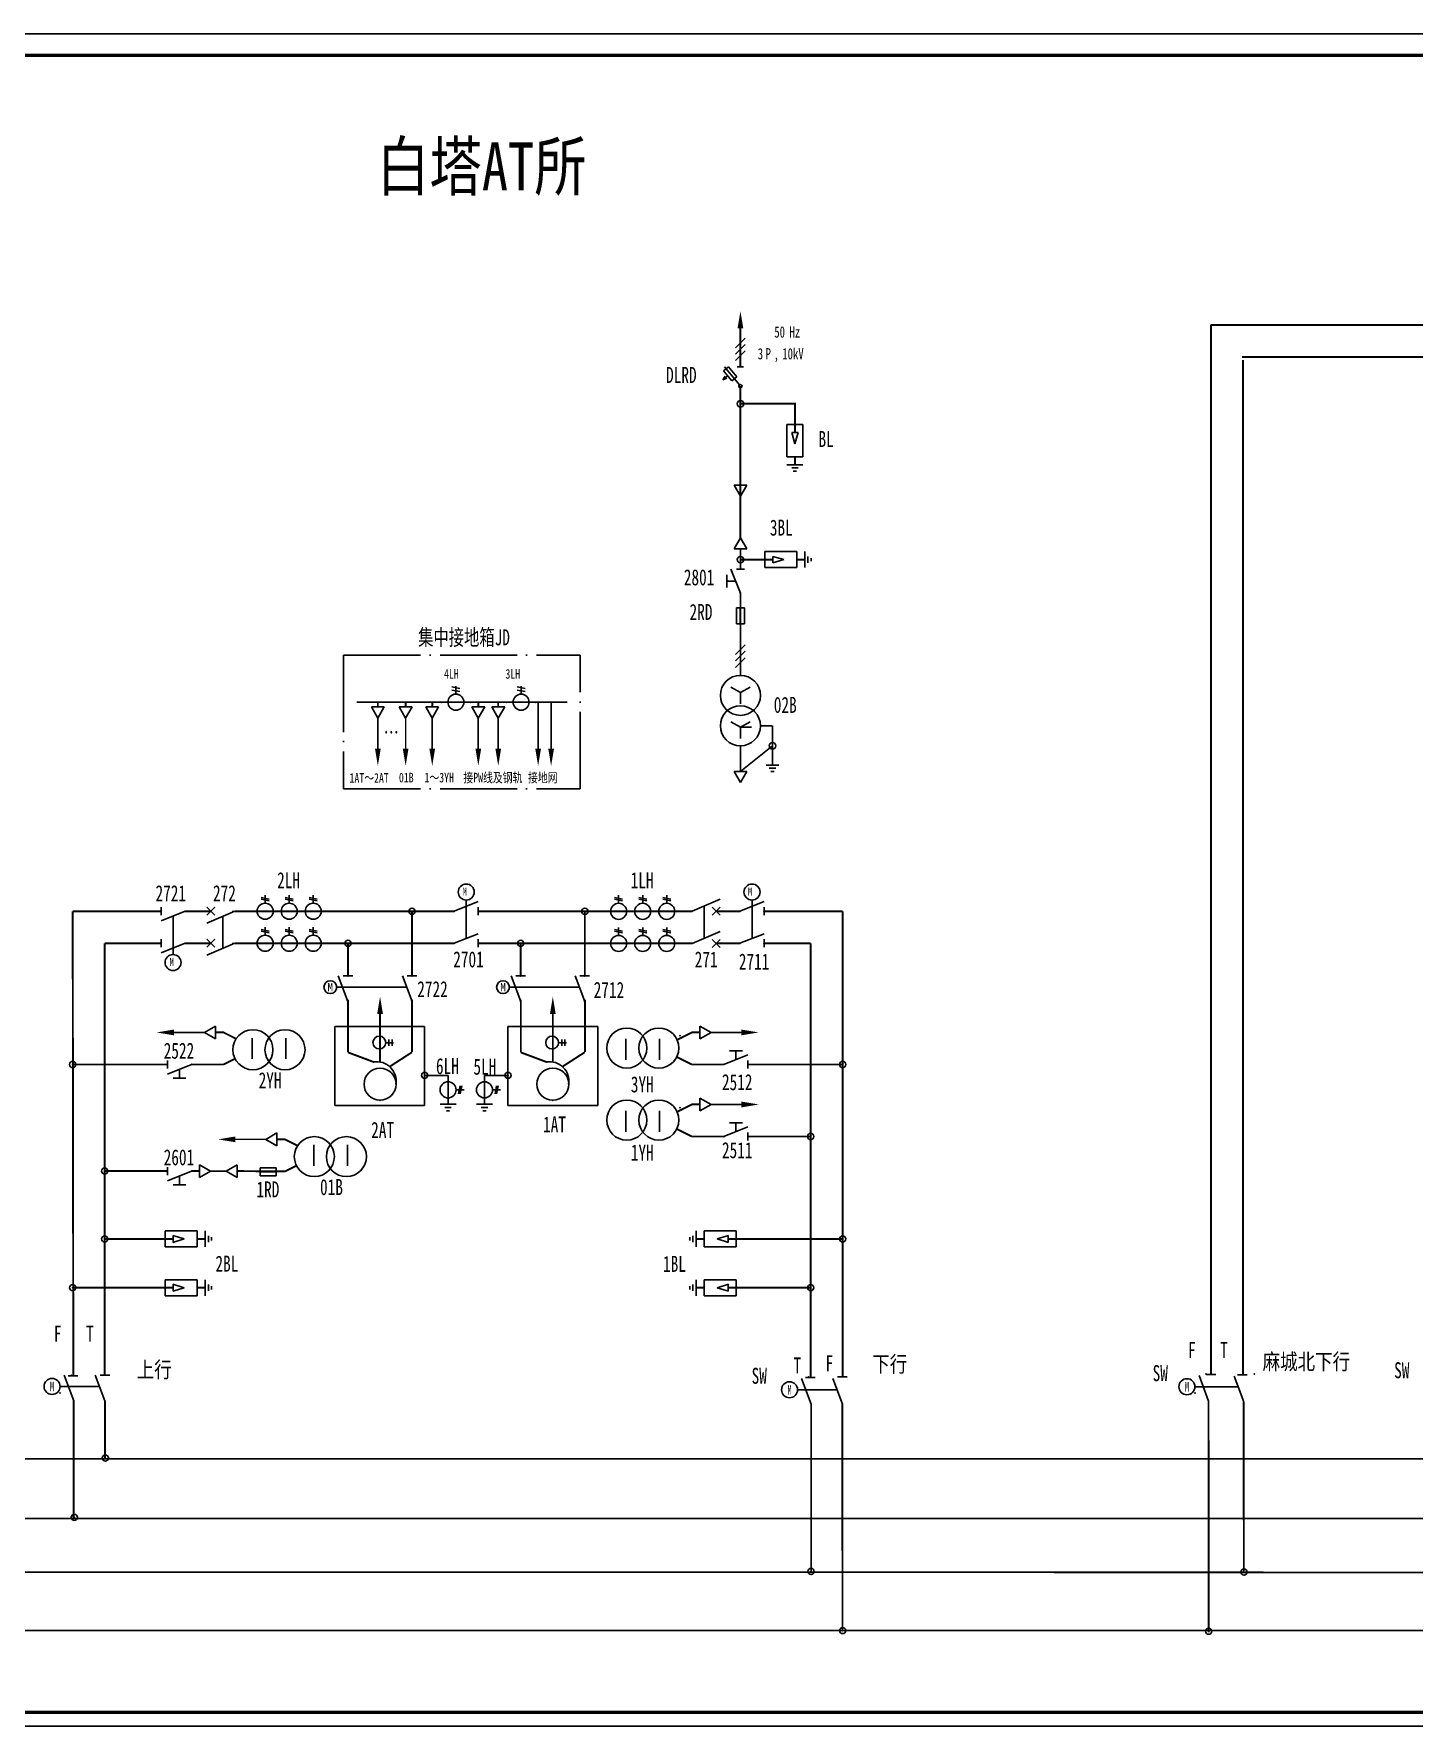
# Model space of a CAD drawing. Header units: millimetres. Extents: x 10667 to 23854, y -3427 to -2899.
# Drawn here: x 13937 to 14367, y -3427 to -2899 of the extents above; entities that cross this region are included whole.
import ezdxf
from ezdxf.enums import TextEntityAlignment as Align

# ---------------------------------------------------------------- set-up
doc = ezdxf.new("R2010")
doc.units = ezdxf.units.MM
doc.header["$LTSCALE"] = 10
doc.linetypes.add('ACAD_ISO04W100', pattern=[30, 24, -3, 0, -3])
doc.linetypes.add('DASHED', pattern=[11, 5, 0.5, 5, 0.5])
for name, color, linetype in [('3', 3, 'Continuous'), ('4', 1, 'Continuous'), ('BBLOCK', 2, 'DASHED'), ('BLOCK', 3, 'Continuous'), ('BOX', 7, 'Continuous'), ('DASHED', 6, 'Continuous'), ('DLINE', 1, 'Continuous'), ('LINE', 7, 'Continuous'), ('PLINE', 1, 'Continuous'), ('TEXT', 2, 'Continuous'), ('设    备', 3, 'Continuous'), ('设备编号', 2, 'Continuous'), ('连 接 线', 1, 'Continuous')]:
    doc.layers.add(name, color=color, linetype=linetype)
doc.layers.add('JC-绝缘', color=3, linetype='Continuous', lineweight=13)
doc.styles.add('HZ', font='SimSun.ttf', dxfattribs={"width": 0.7})
doc.styles.add('ITALIC', font='NSimSun.ttf', dxfattribs={"width": 0.7})
doc.styles.add('JH1', font='NSimSun.ttf', dxfattribs={"width": 0.8})
doc.styles.add('ROMNAS', font='NSimSun.ttf', dxfattribs={"width": 0.7})

# ---------------------------------------------------------------- blocks, each defined once
blk = doc.blocks.new('$RDQX')
for p, q in [((-1.25, 2.5), (1.25, 2.5)), ((-1.25, -2.5), (-1.25, 2.5)), ((1.25, 2.5), (1.25, -2.5)), ((1.25, -2.5), (-1.25, -2.5))]:
    blk.add_line(p, q)
at = {"layer": 'DLINE', "const_width": 0.6}
blk.add_lwpolyline([(0, 2.5), (0, -2.5)], dxfattribs=at)
at = {"layer": 'DLINE'}
for p in [(0, 2.5), (0, -2.5)]:
    blk.add_point(p, dxfattribs=at)
at = {"style": 'HZ', "width": 0.76}
blk.add_attdef('序号', (1.71, -2.68), '', height=4, dxfattribs=at)
at = {"style": 'HZ', "width": 0.76, "flags": 1}
for tag, p in [('符号', (1.59, -7.12)), ('名称', (1.59, -11.42)), ('规格', (1.59, -20.01)), ('型号', (1.59, -15.71)), ('单位', (1.59, -24.45)), ('数量', (1.84, -28.88))]:
    blk.add_attdef(tag, p, '', height=4, dxfattribs=at)
blk = doc.blocks.new('$JT')
at = {"color": 3}
blk.add_lwpolyline([(0, 0, 1.8, 0, 0), (0, 5.41, 0, 0, 0)], format="xyseb", dxfattribs=at)
blk = doc.blocks.new('$$LHX')
for p, q in [((3.79, 1.25), (3.29, -1.25)), ((4.29, 1.25), (3.79, -1.25)), ((2.5, 0), (5, 0))]:
    blk.add_line(p, q)
blk.add_circle((0, 0), 2.5)
blk = doc.blocks.new('$$POINT', base_point=(176.43, 371.44))
blk.add_point((176.43, 371.44))
blk = doc.blocks.new('$$DD', base_point=(181.79, 368.35))
at = {"layer": 'BLOCK', "color": 2}
blk.add_circle((181.79, 368.35), 0.971, dxfattribs=at)
at = {"xscale": 1.428571, "yscale": 1.428571, "zscale": 1.428571}
for rotation in [270, 180, 90]:
    blk.add_blockref('$$POINT', (181.79, 368.35), dxfattribs=dict(at, rotation=rotation))
blk.add_blockref('$$POINT', (181.79, 368.35), dxfattribs=at)
blk = doc.blocks.new('$BLQX')
for p, q in [((-2.5, -10), (-2.5, 0)), ((-2.5, 0), (2.5, 0)), ((2.5, 0), (2.5, -10)), ((0, -6), (-1.08, -2.46)), ((-1.07, -2.5), (1.08, -2.5)), ((0, -6), (1.08, -2.46)), ((2.5, -10), (-2.5, -10)), ((-2.5, -12.5), (2.5, -12.5)), ((-1, -13.5), (1, -13.5)), ((-0.5, -14.5), (0.5, -14.5))]:
    blk.add_line(p, q)
at = {"layer": 'DLINE', "const_width": 0.6}
for points in [[(0, -2.5), (0, 0)], [(0, -10), (0, -12.5)]]:
    blk.add_lwpolyline(points, dxfattribs=at)
at = {"style": 'HZ', "width": 0.76, "flags": 1}
for tag, p in [('符号', (3.73, -14.77)), ('名称', (3.73, -19.07)), ('型号', (3.73, -23.36)), ('规格', (3.73, -27.66)), ('单位', (3.73, -32.1)), ('数量', (3.99, -36.53))]:
    blk.add_attdef(tag, p, '', height=4, dxfattribs=at)
at = {"style": 'HZ', "width": 0.76}
blk.add_attdef('序号', (3.86, -10.33), '', height=4, dxfattribs=at)
blk = doc.blocks.new('$ZOBYQX')
blk.add_circle((0, 0), 5)
blk.add_arc((-1, 1), 6, 350.5377, 99.4623)
for p in [(-1.99, 6.92), (0, -5)]:
    blk.add_point(p)
at = {"style": 'HZ', "width": 0.76}
blk.add_attdef('序号', (5.33, -2.35), '', height=4, dxfattribs=at)
at = {"style": 'HZ', "width": 0.76, "flags": 1}
for tag, p in [('符号', (5.21, -6.8)), ('名称', (5.21, -11.09)), ('规格', (5.21, -19.68)), ('型号', (5.21, -15.39)), ('单位', (5.21, -24.12)), ('数量', (5.46, -28.55))]:
    blk.add_attdef(tag, p, '', height=4, dxfattribs=at)

msp = doc.modelspace()

# ---------------------------------------------------------------- linework, layer by layer
for p, q in [((14152.85, -3071.55), (14152.85, -3067.55)), ((14157.1, -3073.3), (14154.1, -3065.8)), ((14155.85, -3065.8), (14158.35, -3065.8)), ((14155.6, -3069.55), (14152.85, -3069.55)), ((13976.31, -3173.8), (13976.31, -3171.3)), ((13976.31, -3175.55), (13983.81, -3172.55)), ((13990.62, -3171.3), (13993.12, -3173.8)), ((13990.62, -3173.8), (13993.12, -3171.3)), ((13999.37, -3172.55), (13990.62, -3176.3)), ((14075.31, -3169.55), (14067.81, -3172.55)), ((14071.56, -3169.05), (14071.56, -3171.05)), ((14071.56, -3181.05), (14071.56, -3171.05)), ((14075.31, -3171.3), (14075.31, -3173.8)), ((14142.06, -3172.57), (14150.81, -3168.82)), ((14150.81, -3173.82), (14148.31, -3171.32)), ((14150.81, -3171.32), (14148.31, -3173.82)), ((14164.46, -3169.55), (14156.96, -3172.55)), ((14160.71, -3169.05), (14160.71, -3171.05)), ((14160.71, -3181.05), (14160.71, -3171.05)), ((14164.46, -3171.3), (14164.46, -3173.8)), ((13980.06, -3174.05), (13980.06, -3184.05)), ((14142.06, -3182.57), (14150.81, -3178.82)), ((13976.31, -3183.8), (13976.31, -3181.3)), ((13976.31, -3185.55), (13983.81, -3182.55)), ((13980.06, -3186.05), (13980.06, -3184.05)), ((13990.62, -3183.8), (13993.12, -3181.3)), ((13990.62, -3181.3), (13993.12, -3183.8)), ((13999.37, -3182.55), (13990.62, -3186.3)), ((14075.31, -3179.55), (14067.81, -3182.55)), ((14075.31, -3181.3), (14075.31, -3183.8)), ((14150.81, -3181.32), (14148.31, -3183.82)), ((14150.81, -3183.82), (14148.31, -3181.32)), ((14164.46, -3179.55), (14156.96, -3182.55)), ((14164.46, -3181.3), (14164.46, -3183.8)), ((14046.37, -3213.58), (14048.89, -3213.58)), ((14047.43, -3214.52), (14047.43, -3212.52)), ((14048.43, -3212.52), (14048.43, -3214.52)), ((14100.28, -3213.58), (14102.8, -3213.58)), ((14101.34, -3214.52), (14101.34, -3212.52)), ((14102.34, -3212.52), (14102.34, -3214.52)), ((13978.33, -3221.62), (13978.33, -3219.12)), ((13985.83, -3220.37), (13978.33, -3223.37)), ((14151.95, -3220.37), (14159.45, -3217.37)), ((14153.7, -3216.12), (14157.7, -3216.12)), ((14155.7, -3218.87), (14155.7, -3216.12)), ((14159.45, -3219.12), (14159.45, -3221.62)), ((13984.08, -3224.63), (13980.08, -3224.63)), ((13982.08, -3221.87), (13982.08, -3224.63)), ((14068.37, -3232.79), (14063.37, -3232.79)), ((14066.87, -3233.79), (14064.87, -3233.79)), ((14066.37, -3234.79), (14065.37, -3234.79)), ((14074.74, -3232.79), (14079.74, -3232.79)), ((14076.24, -3233.79), (14078.24, -3233.79)), ((14076.74, -3234.79), (14077.74, -3234.79)), ((14151.95, -3242.84), (14159.45, -3239.84)), ((14153.7, -3238.59), (14157.7, -3238.59)), ((14155.7, -3241.34), (14155.7, -3238.59)), ((14159.45, -3241.59), (14159.45, -3244.09)), ((13978.33, -3254.88), (13978.33, -3252.38)), ((13985.83, -3253.63), (13978.33, -3256.63)), ((13984.08, -3257.88), (13980.08, -3257.88)), ((13982.08, -3255.13), (13982.08, -3257.88))]:
    msp.add_line(p, q)
at = {"color": 7}
for p, q in [((14155.85, -3077.87), (14158.35, -3077.87)), ((14155.85, -3082.87), (14155.85, -3077.87)), ((14158.35, -3077.87), (14158.35, -3082.87)), ((14158.35, -3082.87), (14155.85, -3082.87)), ((14067.06, -3102.52), (14069.56, -3103.02)), ((14067.06, -3103.52), (14069.56, -3104.02)), ((14068.31, -3104.81), (14068.31, -3102.31)), ((14087.43, -3102.52), (14089.93, -3103.02)), ((14087.43, -3103.52), (14089.93, -3104.02)), ((14088.68, -3104.81), (14088.68, -3102.31))]:
    msp.add_line(p, q, dxfattribs=at)
at = {"color": 3}
for p, q in [((14052.94, -3196.24), (14031.13, -3196.24)), ((14106.85, -3196.24), (14085.04, -3196.24))]:
    msp.add_line(p, q, dxfattribs=at)
at = {"color": 7, "const_width": 0.5}
for points in [[(14063.81, -3107.31), (14072.81, -3107.31)], [(14084.18, -3107.31), (14093.18, -3107.31)]]:
    msp.add_lwpolyline(points, dxfattribs=at)
at = {"color": 7}
for points in [[(14043.97, -3121.78, 1.8, 0, 0), (14043.97, -3127.19, 0, 0, 0)], [(14052.64, -3121.78, 1.8, 0, 0), (14052.64, -3127.19, 0, 0, 0)], [(14060.94, -3121.78, 1.8, 0, 0), (14060.95, -3127.19, 0, 0, 0)], [(14075.31, -3121.78, 1.8, 0, 0), (14075.31, -3127.19, 0, 0, 0)], [(14081.54, -3121.78, 1.8, 0, 0), (14081.54, -3127.19, 0, 0, 0)], [(14093.98, -3121.78, 1.8, 0, 0), (14093.98, -3127.19, 0, 0, 0)], [(14098.03, -3121.78, 1.8, 0, 0), (14098.03, -3127.19, 0, 0, 0)], [(14044.66, -3204.61, 1.8, 0, 0), (14044.66, -3199.2, 0, 0, 0)], [(14098.57, -3204.61, 1.8, 0, 0), (14098.57, -3199.2, 0, 0, 0)]]:
    msp.add_lwpolyline(points, format="xyseb", dxfattribs=at)
at = {"color": 1, "const_width": 0.6}
for points in [[(14044.66, -3204.61), (14044.66, -3219.77)], [(14098.57, -3204.61), (14098.57, -3219.77)], [(14042.66, -3219.59), (14034.66, -3216.59)], [(14047.61, -3221.07), (14054.63, -3216.54)], [(14096.57, -3219.59), (14088.57, -3216.59)], [(14101.52, -3221.07), (14108.54, -3216.54)]]:
    msp.add_lwpolyline(points, dxfattribs=at)
at = {"color": 7}
for centre, radius in [((14157.1, -3105.19), 6.25), ((14068.31, -3107.31), 2.5), ((14088.68, -3107.31), 2.5)]:
    msp.add_circle(centre, radius, dxfattribs=at)
for centre, radius in [((14071.56, -3166.55), 2.5), ((14160.71, -3166.55), 2.5), ((13980.06, -3188.55), 2.5), ((14044.43, -3213.52), 2), ((14098.34, -3213.52), 2)]:
    msp.add_circle(centre, radius)
for p in [(14157.1, -3065.8), (14157.1, -3073.3), (13976.31, -3172.55), (13998.81, -3172.55), (14016.87, -3172.55), (14024.37, -3172.55), (14067.81, -3172.55), (14075.31, -3172.55), (14122.06, -3172.57), (14129.56, -3172.57), (14156.96, -3172.55), (14164.46, -3172.55), (13976.31, -3182.55), (13998.81, -3182.55), (14016.87, -3182.55), (14024.37, -3182.55), (14067.81, -3182.55), (14075.31, -3182.55), (14122.06, -3182.57), (14129.56, -3182.57), (14156.96, -3182.55), (14164.46, -3182.55), (13978.33, -3220.37), (13985.83, -3220.37), (14151.95, -3220.37), (14159.45, -3220.37), (14151.95, -3242.84), (14159.45, -3242.84), (13978.33, -3253.63), (13985.83, -3253.63)]:
    msp.add_point(p)
for p in [(14063.81, -3107.31), (14072.81, -3107.31), (14084.18, -3107.31), (14093.18, -3107.31)]:
    msp.add_point(p, dxfattribs=at)
at = {"color": 4}
for p in [(14034.63, -3192.74), (14054.63, -3192.74), (14088.54, -3192.74), (14108.54, -3192.74), (14034.63, -3200.74), (14054.63, -3200.74), (14088.54, -3200.74), (14108.54, -3200.74)]:
    msp.add_point(p, dxfattribs=at)
at = {"layer": '4', "color": 2}
msp.add_lwpolyline([(10666.54, -2898.77), (23853.86, -2898.77), (23853.86, -3426.84), (10666.54, -3426.84)], close=True, dxfattribs=at)
at = {"layer": 'BBLOCK', "linetype": 'Continuous'}
for p, q in [((14145.81, -3170.97), (14145.81, -3180.97)), ((13995.62, -3184.16), (13995.62, -3174.16))]:
    msp.add_line(p, q, dxfattribs=at)
at = {"layer": 'BLOCK', "color": 7}
for p, q in [((14157.1, -3056.02), (14155.1, -3059.49)), ((14159.1, -3059.49), (14157.1, -3056.02)), ((14155.1, -3059.49), (14159.1, -3059.49)), ((14158.6, -3089.44), (14155.6, -3092.44)), ((14158.6, -3091.44), (14155.6, -3094.44)), ((14158.6, -3093.44), (14155.6, -3096.44)), ((14041.97, -3108.81), (14043.97, -3112.28)), ((14045.97, -3108.81), (14041.97, -3108.81)), ((14043.97, -3112.28), (14045.97, -3108.81)), ((14050.64, -3108.81), (14052.64, -3112.28)), ((14054.64, -3108.81), (14050.64, -3108.81)), ((14052.64, -3112.28), (14054.64, -3108.81)), ((14062.94, -3108.81), (14058.94, -3108.81)), ((14058.94, -3108.81), (14060.94, -3112.28)), ((14060.94, -3112.28), (14062.94, -3108.81)), ((14073.31, -3108.81), (14075.31, -3112.28)), ((14077.31, -3108.81), (14073.31, -3108.81)), ((14075.31, -3112.28), (14077.31, -3108.81)), ((14079.54, -3108.81), (14081.54, -3112.28)), ((14083.54, -3108.81), (14079.54, -3108.81)), ((14081.54, -3112.28), (14083.54, -3108.81)), ((14159.1, -3128.94), (14155.1, -3128.94)), ((14155.1, -3128.94), (14157.1, -3132.4)), ((14157.1, -3132.4), (14159.1, -3128.94)), ((14165.1, -3126.94), (14169.1, -3126.94)), ((14168.1, -3127.94), (14166.1, -3127.94)), ((14167.6, -3128.94), (14166.6, -3128.94))]:
    msp.add_line(p, q, dxfattribs=at)
at = {"layer": 'BLOCK'}
for p, q in [((14031.63, -3192.74), (14034.63, -3200.74)), ((14033.13, -3192.74), (14036.13, -3192.74)), ((14051.63, -3192.74), (14054.63, -3200.74)), ((14053.13, -3192.74), (14056.13, -3192.74)), ((14085.54, -3192.74), (14088.54, -3200.74)), ((14087.04, -3192.74), (14090.04, -3192.74)), ((14105.54, -3192.74), (14108.54, -3200.74)), ((14107.04, -3192.74), (14110.04, -3192.74)), ((14004.79, -3218.61), (14004.79, -3212.11)), ((14015.29, -3218.61), (14015.29, -3212.11)), ((14121.36, -3212.4), (14121.36, -3218.9)), ((14131.86, -3212.4), (14131.86, -3218.9)), ((14121.36, -3234.87), (14121.36, -3241.37)), ((14131.86, -3234.87), (14131.86, -3241.37)), ((14023.95, -3251.97), (14023.95, -3245.47)), ((14034.45, -3251.97), (14034.45, -3245.47))]:
    msp.add_line(p, q, dxfattribs=at)
at = {"layer": 'BLOCK', "linetype": 'DASHED'}
for p, q in [((14058.54, -3208.5), (14030.5, -3208.5)), ((14030.5, -3208.5), (14030.5, -3233.16)), ((14058.54, -3208.5), (14058.54, -3233.16)), ((14084.57, -3208.5), (14084.57, -3233.16)), ((14084.57, -3208.5), (14112.61, -3208.5)), ((14112.61, -3208.5), (14112.61, -3233.16)), ((14058.54, -3233.16), (14030.5, -3233.16)), ((14084.57, -3233.16), (14112.61, -3233.16))]:
    msp.add_line(p, q, dxfattribs=at)
at = {"layer": 'BLOCK', "color": 5}
for p, q in [((14058.54, -3223.78), (14063.69, -3223.78)), ((14063.69, -3223.78), (14065.87, -3223.78)), ((14065.87, -3223.78), (14065.87, -3232.79)), ((14077.24, -3223.78), (14077.24, -3232.79)), ((14079.42, -3223.78), (14077.24, -3223.78)), ((14084.57, -3223.78), (14079.42, -3223.78))]:
    msp.add_line(p, q, dxfattribs=at)
at = {"layer": 'BLOCK', "color": 7}
for centre, radius in [((14157.1, -3114.69), 6.25), ((14167.1, -3120.94), 1)]:
    msp.add_circle(centre, radius, dxfattribs=at)
at = {"layer": 'BLOCK'}
for centre, radius in [((14029.13, -3196.24), 2), ((14083.04, -3196.24), 2), ((14004.99, -3215.76), 6.25), ((14014.99, -3215.76), 6.25), ((14121.65, -3215.24), 6.25), ((14131.65, -3215.24), 6.25), ((14121.65, -3237.71), 6.25), ((14131.65, -3237.71), 6.25), ((14024.15, -3249.12), 6.25), ((14034.15, -3249.12), 6.25)]:
    msp.add_circle(centre, radius, dxfattribs=at)
at = {"layer": 'BOX', "const_width": 1.05}
msp.add_lwpolyline([(10677.66, -2905.48), (23845.41, -2905.48), (23845.41, -3422.56), (10677.66, -3422.56)], close=True, dxfattribs=at)
at = {"layer": 'DASHED', "color": 7, "linetype": 'DASHED', "ltscale": 0.5, "const_width": 0.5}
for points in [[(14043.97, -3112.28), (14043.97, -3122.28)], [(14052.64, -3112.28), (14052.64, -3122.28)], [(14060.94, -3112.28), (14060.94, -3122.28)]]:
    msp.add_lwpolyline(points, dxfattribs=at)
at = {"layer": 'DLINE', "const_width": 0.6}
for points in [[(14533.27, -2989.63), (14303.85, -2989.63)], [(14303.89, -2989.51), (14303.89, -3317.03)], [(14313.6, -2999.63), (14488.75, -2999.63)], [(14313.89, -3202.7), (14313.89, -3000.53)], [(13976.31, -3172.55), (13948.76, -3172.55)], [(13948.76, -3172.55), (13948.95, -3317.54)], [(13983.81, -3172.55), (13991.87, -3172.55)], [(13999.37, -3172.55), (14067.81, -3172.55)], [(14054.63, -3192.74), (14054.63, -3172.55)], [(14075.31, -3172.55), (14142.1, -3172.55)], [(14108.54, -3192.74), (14108.54, -3172.55)], [(14149.58, -3172.55), (14156.96, -3172.55)], [(14164.46, -3172.55), (14189.03, -3172.55)], [(14189.03, -3317.78), (14189.03, -3172.55)], [(13976.31, -3182.55), (13958.76, -3182.55)], [(13958.76, -3201.59), (13958.76, -3182.55)], [(13991.87, -3182.55), (13983.81, -3182.55)], [(13999.37, -3182.55), (14067.81, -3182.55)], [(14034.63, -3192.74), (14034.63, -3182.55)], [(14075.31, -3182.55), (14142.1, -3182.55)], [(14088.54, -3192.74), (14088.54, -3182.55)], [(14149.54, -3182.55), (14156.96, -3182.55)], [(14164.46, -3182.55), (14179.03, -3182.55)], [(14179.03, -3251.5), (14179.03, -3182.55)], [(14034.66, -3200.19), (14034.66, -3216.59)], [(14054.66, -3200.19), (14054.66, -3213.09)], [(14088.57, -3200.19), (14088.57, -3216.59)], [(14108.57, -3200.19), (14108.57, -3213.09)], [(13958.76, -3317.31), (13958.76, -3201.59)], [(14313.89, -3317.13), (14313.89, -3202.7)], [(14034.66, -3212.4), (14034.66, -3216.43)], [(14054.66, -3212.4), (14054.66, -3216.43)], [(14088.57, -3212.4), (14088.57, -3216.43)], [(14108.57, -3212.4), (14108.57, -3216.43)], [(13978.33, -3220.37), (13948.76, -3220.37)], [(13995.83, -3220.37), (13985.83, -3220.37)], [(14141.95, -3220.37), (14151.95, -3220.37)], [(14159.45, -3220.37), (14189.03, -3220.37)], [(14141.95, -3242.84), (14151.95, -3242.84)], [(14159.45, -3242.84), (14179.03, -3242.84)], [(14179.03, -3318.11), (14179.03, -3251.5)], [(13978.33, -3253.63), (13958.76, -3253.63)], [(14015, -3253.73), (14000.11, -3253.63)], [(13977.58, -3274.79), (13958.76, -3274.79)], [(14155.79, -3274.79), (14189.03, -3274.79)], [(13977.58, -3290.04), (13948.76, -3290.04)], [(14155.79, -3290.04), (14179.03, -3290.04)]]:
    msp.add_lwpolyline(points, dxfattribs=at)
at = {"layer": 'LINE', "color": 7, "linetype": 'DASHED'}
for p, q in [((14158.6, -2993.7), (14155.6, -2996.7)), ((14158.6, -2995.7), (14155.6, -2998.7)), ((14158.6, -2997.7), (14155.6, -3000.7)), ((14171.6, -3020.71), (14176.6, -3020.71)), ((14171.6, -3030.71), (14171.6, -3020.71)), ((14175.1, -3023.21), (14173.1, -3023.21)), ((14173.1, -3023.21), (14174.1, -3026.71)), ((14174.1, -3026.71), (14175.1, -3023.21)), ((14176.6, -3020.71), (14176.6, -3030.71)), ((14176.6, -3030.71), (14171.6, -3030.71)), ((14171.6, -3033.21), (14176.6, -3033.21)), ((14173.1, -3034.21), (14175.1, -3034.21)), ((14173.6, -3035.21), (14174.6, -3035.21)), ((14159.1, -3039.6), (14155.1, -3039.6)), ((14155.1, -3039.6), (14157.1, -3043.06)), ((14157.1, -3043.06), (14159.1, -3039.6))]:
    msp.add_line(p, q, dxfattribs=at)
at = {"layer": 'LINE', "color": 7, "linetype": 'ACAD_ISO04W100', "ltscale": 0.1}
for p, q in [((14033.29, -3092.63), (14107.07, -3092.63)), ((14033.29, -3092.63), (14033.29, -3134.31)), ((14107.07, -3134.31), (14107.07, -3092.63)), ((14033.29, -3134.31), (14107.07, -3134.31))]:
    msp.add_line(p, q, dxfattribs=at)
at = {"layer": 'LINE', "color": 7, "linetype": 'DASHED'}
msp.add_lwpolyline([(14157.1, -2990.7, 1.8, 0, 0), (14157.1, -2985.29, 0, 0, 0)], format="xyseb", dxfattribs=at)
at = {"layer": 'LINE', "color": 7, "linetype": 'DASHED', "const_width": 0.6}
for points in [[(14157.1, -2990.2), (14157.1, -3002.7)], [(14157.1, -3008.7), (14157.1, -3015.2)], [(14157.1, -3014.2), (14174.1, -3014.2), (14174.1, -3020.7)], [(14157.1, -3015.2), (14157.1, -3055.99)], [(14174.1, -3023.21), (14174.1, -3020.71)], [(14174.1, -3030.71), (14174.1, -3033.21)]]:
    msp.add_lwpolyline(points, dxfattribs=at)
at = {"layer": 'LINE', "color": 7, "linetype": 'DASHED'}
msp.add_circle((14157.1, -3014.2), 1, dxfattribs=at)
at = {"layer": 'PLINE', "color": 7}
msp.add_line((14081.54, -3107.31), (14081.54, -3108.81), dxfattribs=at)
at = {"layer": 'PLINE'}
for p, q in [((13864.13, -3343.45), (14315.95, -3343.45)), ((14218.67, -3343.45), (14533.77, -3343.45)), ((13864.13, -3362.04), (14323.69, -3362.04)), ((14223.13, -3362.06), (14534.3, -3362.06)), ((13860.67, -3378.83), (14320.23, -3378.83)), ((14255.02, -3378.89), (14512.81, -3378.89)), ((13856.41, -3397), (14318.57, -3397)), ((14221.29, -3397.01), (14513.5, -3397.01))]:
    msp.add_line(p, q, dxfattribs=at)
at = {"layer": 'PLINE', "color": 7}
for points, const_width in [([(14157.1, -3059.49), (14157.1, -3065.8)], 0.5), ([(14157.1, -3073.3), (14157.1, -3098.94)], 0.5), ([(14157.1, -3077.87), (14157.1, -3082.87)], 0.6), ([(14037.34, -3107.31), (14103.12, -3107.31)], 0.5), ([(14043.97, -3107.31), (14043.97, -3108.81)], 0.6), ([(14052.64, -3107.31), (14052.64, -3108.81)], 0.6), ([(14060.94, -3107.31), (14060.94, -3108.81)], 0.6), ([(14075.31, -3107.31), (14075.31, -3108.81)], 0.6), ([(14093.98, -3107.17), (14093.98, -3121.78)], 0.5), ([(14098.03, -3107.17), (14098.03, -3121.78)], 0.5), ([(14075.31, -3112.28), (14075.31, -3122.28)], 0.5), ([(14081.54, -3112.28), (14081.54, -3122.28)], 0.5), ([(14163.35, -3114.69), (14167.1, -3114.69)], 0.5), ([(14167.1, -3114.69), (14167.1, -3120.94)], 0.5), ([(14157.1, -3120.94), (14157.1, -3128.94)], 0.5), ([(14167.1, -3120.94), (14157.1, -3128.94)], 0.5), ([(14167.1, -3120.94), (14167.1, -3126.94)], 0.5)]:
    msp.add_lwpolyline(points, dxfattribs=dict(at, const_width=const_width))
at = {"layer": 'PLINE', "const_width": 0.6}
for points in [[(13949.06, -3325.21), (13949.07, -3362.04)], [(13958.81, -3325.32), (13958.83, -3343.42)], [(14179.17, -3326.24), (14179.18, -3378.42)], [(14188.92, -3326.36), (14188.94, -3396.75)], [(14303.15, -3325.28), (14303.17, -3397.51)], [(14314.14, -3325.64), (14314.16, -3379.17)]]:
    msp.add_lwpolyline(points, dxfattribs=at)
at = {"layer": 'PLINE', "color": 7}
for p in [(14157.1, -3077.87), (14157.1, -3082.87)]:
    msp.add_point(p, dxfattribs=at)
at = {"layer": '设    备', "color": 3}
for p, q in [((14151.84, -3003.96), (14153.39, -3002.69)), ((14154.38, -3007.05), (14151.84, -3003.96)), ((14156.78, -3008.31), (14152.1, -3002.7)), ((14153.39, -3002.69), (14155.93, -3005.78)), ((14156.1, -3002.7), (14158.1, -3002.7)), ((14153.11, -3005.51), (14151.57, -3006.78)), ((14151.57, -3006.78), (14152.35, -3005.58)), ((14151.57, -3006.78), (14152.9, -3006.25)), ((14155.93, -3005.78), (14154.38, -3007.05)), ((14164.68, -3065.33), (14164.68, -3060.33)), ((14164.68, -3060.33), (14174.68, -3060.33)), ((14167.18, -3061.83), (14167.18, -3063.83)), ((14170.68, -3062.83), (14167.18, -3061.83)), ((14174.68, -3060.33), (14174.68, -3065.33)), ((14177.18, -3065.33), (14177.18, -3060.33)), ((14178.18, -3063.83), (14178.18, -3061.83)), ((14179.18, -3063.33), (14179.18, -3062.33)), ((14174.68, -3065.33), (14164.68, -3065.33)), ((14167.18, -3063.83), (14170.68, -3062.83)), ((13957.09, -3320.84), (13944.81, -3320.84)), ((14312.21, -3320.91), (14298.91, -3320.91)), ((14187.2, -3321.87), (14174.92, -3321.87))]:
    msp.add_line(p, q, dxfattribs=at)
at = {"layer": '设    备', "color": 7}
for p, q in [((14154.07, -3102.58), (14157.1, -3104.33)), ((14160.14, -3102.58), (14157.1, -3104.33)), ((14157.1, -3107.83), (14157.1, -3104.33)), ((14154.07, -3113.41), (14157.1, -3115.16)), ((14160.14, -3113.41), (14157.1, -3115.16)), ((14160.6, -3115.16), (14157.1, -3115.16)), ((14157.1, -3118.66), (14157.1, -3115.16))]:
    msp.add_line(p, q, dxfattribs=at)
at = {"layer": '设    备'}
for p, q in [((13946.08, -3317.34), (13949.08, -3325.34)), ((13947.31, -3317.54), (13950.31, -3317.54)), ((13955.81, -3317.34), (13958.81, -3325.34)), ((13957.31, -3317.34), (13960.31, -3317.34)), ((14176.19, -3318.37), (14179.19, -3326.37)), ((14177.42, -3318.09), (14180.42, -3318.09)), ((14185.92, -3318.37), (14188.92, -3326.37)), ((14187.42, -3317.88), (14190.42, -3317.88)), ((14300.18, -3317.41), (14303.18, -3325.41)), ((14302.44, -3317.13), (14305.44, -3317.13)), ((14311.14, -3317.65), (14314.14, -3325.65)), ((14312.16, -3317.17), (14315.16, -3317.17))]:
    msp.add_line(p, q, dxfattribs=at)
at = {"layer": '设    备', "color": 3, "const_width": 0.6}
for points in [[(14167.18, -3062.83), (14164.68, -3062.83)], [(14174.68, -3062.83), (14177.18, -3062.83)]]:
    msp.add_lwpolyline(points, dxfattribs=at)
at = {"layer": '设    备'}
for centre, radius in [((14157.1, -3008.7), 0.5), ((13942.31, -3320.84), 2.5), ((14172.42, -3321.87), 2.5), ((14296.41, -3320.91), 2.5)]:
    msp.add_circle(centre, radius, dxfattribs=at)
at = {"layer": '设    备', "color": 3}
for p in [(14138.2, -3211.39), (14138.2, -3233.86)]:
    msp.add_point(p, dxfattribs=at)
at = {"layer": '设    备'}
for p in [(13948.31, -3317.34), (14178.42, -3317.88), (14302.41, -3316.92), (14317.41, -3316.92)]:
    msp.add_point(p, dxfattribs=at)
at = {"layer": '设    备', "color": 4}
for p in [(13944.82, -3322.83), (14298.92, -3322.9)]:
    msp.add_point(p, dxfattribs=at)
at = {"layer": '连 接 线', "color": 3}
for p, q in [((13989.87, -3210.37), (13993.33, -3208.37)), ((13993.33, -3212.37), (13989.87, -3210.37)), ((13993.33, -3208.37), (13993.33, -3212.37)), ((14147.92, -3210.37), (14144.45, -3208.37)), ((14144.45, -3208.37), (14144.45, -3212.37)), ((14144.45, -3212.37), (14147.92, -3210.37)), ((14144.45, -3230.84), (14144.45, -3234.84)), ((14147.92, -3232.84), (14144.45, -3230.84)), ((14144.45, -3234.84), (14147.92, -3232.84)), ((14009.03, -3243.73), (14012.5, -3241.73)), ((14012.5, -3241.73), (14012.5, -3245.73)), ((14012.5, -3245.73), (14009.03, -3243.73)), ((13991.8, -3253.63), (13988.33, -3251.63)), ((13988.33, -3251.63), (13988.33, -3255.63)), ((13996.64, -3253.63), (14000.11, -3251.63)), ((14000.11, -3251.63), (14000.11, -3255.63)), ((13988.33, -3255.63), (13991.8, -3253.63)), ((14000.11, -3255.63), (13996.64, -3253.63))]:
    msp.add_line(p, q, dxfattribs=at)
at = {"layer": '连 接 线', "const_width": 0.6}
for points in [[(14157.1, -3062.83), (14164.67, -3062.83)], [(13995.83, -3210.37), (13993.33, -3210.37)], [(14141.95, -3210.37), (14144.45, -3210.37)], [(14141.95, -3232.84), (14144.45, -3232.84)], [(14015, -3243.73), (14012.5, -3243.73)], [(13985.83, -3253.63), (13988.33, -3253.63)]]:
    msp.add_lwpolyline(points, dxfattribs=at)
at = {"layer": '连 接 线', "color": 6, "linetype": 'DASHED', "ltscale": 0.5, "const_width": 0.5}
for points in [[(13989.87, -3210.37), (13979.87, -3210.37)], [(14147.92, -3210.37), (14157.92, -3210.37)], [(14147.92, -3232.84), (14157.92, -3232.84)], [(14009.03, -3243.73), (13999.03, -3243.73)], [(13991.8, -3253.63), (13996.64, -3253.63)]]:
    msp.add_lwpolyline(points, dxfattribs=at)
at = {"layer": '连 接 线', "color": 3, "const_width": 0.6}
for points in [[(13995.83, -3210.37), (13999.76, -3212.34)], [(14141.95, -3210.37), (14137.35, -3212.67)], [(13995.83, -3220.37), (13999.41, -3218.58)], [(14141.95, -3220.37), (14137.25, -3218.02)], [(14141.95, -3232.84), (14137.35, -3235.14)], [(14141.95, -3242.84), (14137.25, -3240.49)], [(14015, -3243.73), (14018.92, -3245.7)], [(14015, -3253.73), (14018.57, -3251.94)]]:
    msp.add_lwpolyline(points, dxfattribs=at)
at = {"layer": '连 接 线', "color": 3}
msp.add_circle((14157.1, -3062.83), 1, dxfattribs=at)
for p in [(13995.83, -3210.37), (14141.95, -3210.37), (14141.95, -3232.84), (14015, -3243.73)]:
    msp.add_point(p, dxfattribs=at)

# ---------------------------------------------------------------- block references
at = {"layer": '3', "linetype": 'DASHED', "xscale": -1, "rotation": 359.9999985530559}
msp.add_blockref('$$DD', (13958.96, -3343.14), dxfattribs=at)
at = {"layer": 'BLOCK'}
for name, p, rotation in [('$$LHX', (14008.81, -3172.55), 90), ('$$LHX', (14016.31, -3172.55), 90), ('$$LHX', (14023.81, -3172.55), 90), ('$$LHX', (14119.1, -3172.58), 90), ('$$LHX', (14126.6, -3172.58), 90), ('$$LHX', (14134.1, -3172.58), 90), ('$$LHX', (14008.81, -3182.55), 90), ('$$LHX', (14016.31, -3182.55), 90), ('$$LHX', (14023.81, -3182.55), 90), ('$$LHX', (14119.1, -3182.58), 90), ('$$LHX', (14126.6, -3182.58), 90), ('$$LHX', (14134.1, -3182.58), 90), ('$$DD', (13948.76, -3220.37), 270), ('$ZOBYQX', (14044.65, -3226.51), 359.9999985530559), ('$ZOBYQX', (14098.56, -3226.51), 359.9999985530559), ('$$DD', (14084.57, -3223.78), 1.446944142789794e-06), ('$$DD', (13958.76, -3253.63), 270), ('$$DD', (13958.76, -3274.79), 90.00000128191111), ('$$DD', (14189.03, -3274.79), 270), ('$$DD', (13948.76, -3290.04), 90.00000128191111), ('$$DD', (14179.03, -3290.04), 270)]:
    msp.add_blockref(name, p, dxfattribs=dict(at, rotation=rotation))
at = {"layer": 'BLOCK', "xscale": -1}
for name, p, rotation in [('$$DD', (14054.63, -3172.55), 359.9999985530559), ('$$DD', (14108.54, -3172.55), 359.9999985530559), ('$$DD', (14034.63, -3182.55), 359.9999985530559), ('$$DD', (14088.54, -3182.55), 359.9999985530559), ('$$DD', (14189.03, -3220.37), 90), ('$$DD', (14058.54, -3223.78), 359.9999985530559), ('$$DD', (14179.03, -3242.84), 90), ('$RDQX', (14009.73, -3253.84), 90), ('$BLQX', (13977.58, -3274.79), 89.99999871808885), ('$BLQX', (14155.79, -3274.79), 270), ('$BLQX', (13977.58, -3290.04), 89.99999871808885), ('$BLQX', (14155.79, -3290.04), 270), ('$$DD', (13949.25, -3361.65), 359.9999985530559), ('$$DD', (14179.13, -3378.56), 359.9999985530559), ('$$DD', (14314.25, -3378.76), 359.9999985530559), ('$$DD', (14188.98, -3397), 359.9999985530559), ('$$DD', (14303.17, -3397.21), 359.9999985530559)]:
    msp.add_blockref(name, p, dxfattribs=dict(at, rotation=rotation))
at = {"layer": 'BLOCK'}
for p in [(14065.87, -3228.28), (14077.24, -3228.28)]:
    msp.add_blockref('$$LHX', p, dxfattribs=at)
at = {"layer": '连 接 线', "color": 3, "rotation": 90}
for p in [(13980.37, -3210.37), (13999.53, -3243.73)]:
    msp.add_blockref('$JT', p, dxfattribs=at)
at = {"layer": '连 接 线', "color": 3, "xscale": -1, "rotation": 270}
for p in [(14157.42, -3210.37), (14157.42, -3232.84)]:
    msp.add_blockref('$JT', p, dxfattribs=at)

# ---------------------------------------------------------------- texts
at = {"layer": '3', "linetype": 'DASHED', "style": 'JH1', "width": 0.8}
msp.add_text('白塔AT所', height=15, dxfattribs=at).set_placement((14076.4, -2947.6), align=Align.CENTER)
at = {"layer": '3', "color": 3, "style": 'ITALIC', "width": 0.7}
for s, p in [('50', (14167.67, -2993.54)), ('Hz', (14172.4, -2993.54)), ('3', (14162.51, -3000.34)), ('P', (14164.96, -3000.34)), ('10kV', (14170.16, -3000.34))]:
    msp.add_text(s, height=3.5, dxfattribs=at).set_placement(p)
at = {"layer": '3', "color": 7, "style": 'ITALIC', "width": 0.7}
msp.add_text(',', height=3.5, dxfattribs=at).set_placement((14167.48, -3000.34))
at = {"layer": '3', "linetype": 'DASHED', "style": 'ROMNAS', "width": 0.8}
for s, p in [('下行', (14198.24, -3316.35)), ('麻城北下行', (14320.03, -3315.59)), ('上行', (13968.74, -3318.09))]:
    msp.add_text(s, height=5, dxfattribs=at).set_placement(p)
at = {"layer": 'BLOCK'}
for p in [(14029.13, -3196.24), (14083.04, -3196.24)]:
    msp.add_text('M', height=2.5, dxfattribs=at).set_placement(p, align=Align.MIDDLE)
at = {"layer": 'JC-绝缘', "style": 'HZ', "width": 0.76}
msp.add_text('M', height=2.5, dxfattribs=at).set_placement((14159.44, -3167.67))
at = {"layer": 'JC-绝缘', "color": 3, "style": 'HZ', "width": 0.76}
msp.add_text('M', height=2.5, dxfattribs=at).set_placement((13979.02, -3189.67))
at = {"layer": 'TEXT', "color": 7, "style": 'HZ', "width": 0.75}
for s, p in [('4LH', (14064.6, -3099.99)), ('3LH', (14083.77, -3099.99))]:
    msp.add_text(s, height=3, dxfattribs=at).set_placement(p)
at = {"layer": 'TEXT', "color": 7, "style": 'HZ'}
for s, height, width, p in [('…', 5, 0.7, (14048.15, -3119.28)), ('1AT～2AT', 3, 0.75, (14041.25, -3132.46)), ('01B', 3, 0.75, (14052.84, -3132.34)), ('1～3YH', 3, 0.75, (14063.12, -3132.34)), ('接PW线及钢轨', 3, 0.75, (14079.86, -3132.34)), ('接地网', 3, 0.75, (14095.41, -3132.35))]:
    msp.add_text(s, height=height, dxfattribs=dict(at, width=width)).set_placement(p, align=Align.CENTER)
at = {"layer": 'TEXT', "color": 3, "style": 'HZ', "width": 0.76}
msp.add_text('M', height=2.5, dxfattribs=at).set_placement((14070.45, -3167.67))
at = {"layer": '设    备', "style": 'HZ', "width": 0.62}
for p in [(13942.31, -3320.84), (14172.42, -3321.87), (14296.41, -3320.91)]:
    msp.add_text('M', height=3, dxfattribs=at).set_placement(p, align=Align.MIDDLE)
at = {"layer": '设备编号', "color": 6, "style": 'HZ', "width": 0.7}
for s, p in [('DLRD', (14133.91, -3007.7)), ('3BL', (14166.28, -3055.34)), ('2801', (14139.43, -3070.85)), ('2RD', (14141.22, -3081.66)), ('02B', (14167.51, -3110.65)), ('SW', (14160.59, -3320.01)), ('SW', (14285.71, -3319.18)), ('SW', (14361.06, -3318.26))]:
    msp.add_text(s, height=5, dxfattribs=at).set_placement(p)
msp.add_text('BL', height=5, dxfattribs=at).set_placement((14186.22, -3027.7), align=Align.RIGHT)
msp.add_text('集中接地箱JD', height=5, dxfattribs=at).set_placement((14070.86, -3089.57), align=Align.CENTER)
for s, p in [('2LH', (14016.12, -3162.86)), ('1LH', (14126.42, -3162.88)), ('2721', (13979.36, -3166.93)), ('272', (13996.1, -3166.93)), ('2701', (14072.25, -3187.6)), ('271', (14146.41, -3187.6)), ('2711', (14161.36, -3188.25)), ('2722', (14061.02, -3196.86)), ('2712', (14116.07, -3197.08)), ('2522', (13981.9, -3216.11)), ('6LH', (14065.67, -3220.9)), ('5LH', (14077.36, -3221.09)), ('2YH', (14010.34, -3225.3)), ('3YH', (14126.47, -3226.61)), ('2512', (14156.09, -3225.91)), ('1AT', (14099.09, -3239.08)), ('2AT', (14045.46, -3240.79)), ('2601', (13981.9, -3249.37)), ('1YH', (14126.47, -3247.85)), ('2511', (14156.09, -3247.15)), ('1RD', (14009.66, -3259.35)), ('01B', (14029.5, -3258.66)), ('2BL', (13996.87, -3282.52)), ('1BL', (14136.52, -3282.58)), ('F', (13944.09, -3304.35)), ('T', (13954.12, -3304.35)), ('F', (14297.97, -3309.49)), ('T', (14308.01, -3309.49)), ('T', (14174.87, -3314.29)), ('F', (14184.87, -3313.6))]:
    msp.add_text(s, height=5, dxfattribs=at).set_placement(p, align=Align.MIDDLE)

doc.saveas('drawing.dxf')
